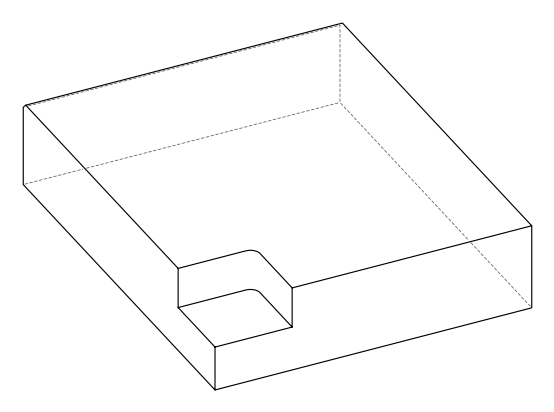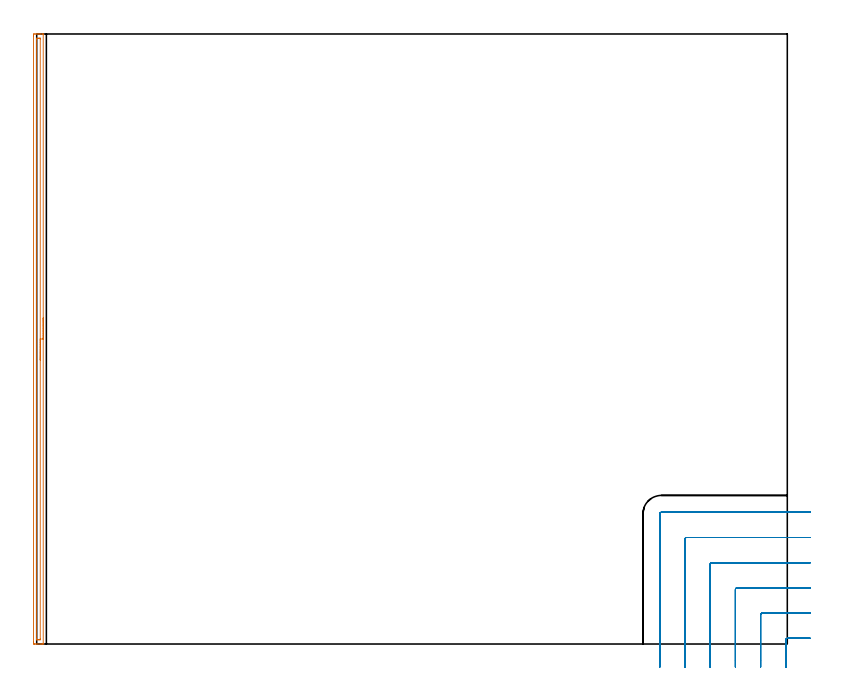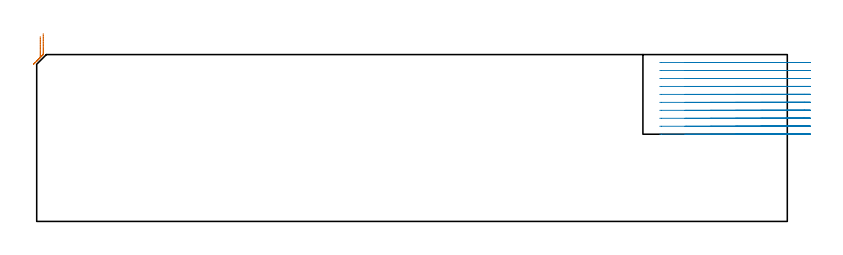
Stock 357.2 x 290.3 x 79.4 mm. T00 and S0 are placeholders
(PLAN: 2 operations, 1 tool changes, 16.5 min)
(1 AREA_MILL | FG_CHAMFER_SURFACE | UGT0205_001 | 4.82 min | 3074 mm3)
(2 MILL_CORNER_NOTCH_RECTANGULAR | CORNER_NOTCH_RECTANGULAR | NXT0201_012 | Follow Part, ap 4, ae 75% | 11.67 min | 183468 mm3)
(TOOL UGT0205_001 | Chamfer Mill 20 x 3 x 45 deg. | D20 FL50 Z2)
(TOOL NXT0201_012 | ENDMILL 16mm [2P460-1600-NA 1630] | D16 FL38 Z6)
(OP 1 AREA_MILL)
G17 G21 G94 G90
T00 M6
G54
G17 G0 G90 X3.1 Y155.15 S1061 M3
G43 Z89.4 H0
G94 G1 Y155.112 Z88.528 F250.
Y154.998 Z87.663
Y154.809 Z86.812
Y154.547 Z85.98
Y154.213 Z85.174
Y153.81 Z84.4
Y153.342 Z83.664
Y152.81 Z82.972
Y152.221 Z82.329
Y151.578 Z81.739
Y150.886 Z81.208
Y150.15 Z80.74
Y149.376 Z80.337
Y148.57 Z80.003
Y147.738 Z79.741
Y146.887 Z79.552
Y146.022 Z79.438
Y145.15 Z79.4
Y0.157
X3.097 Y0.01 Z79.388
X3.072 Y0.007 Z79.363
X2.73 Y0. Z79.029
X2.31 Z78.609
X1.687 Z77.982
X0.489 Z76.785
X-0.087 Z76.207
X-0.686 Z75.609
X-0.974 Y0.001 Z75.321
X-1.219 Y0.003 Z75.077
X-1.491 Y0.008 Z74.805
X-1.494 Y0.08 Z74.803
X-1.499 Y0.603 Z74.801
X-1.5 Y1.132 Z74.8
Y289.335
X-1.499 Y289.697 Z74.801
X-1.494 Y290.22 Z74.803
X-1.491 Y290.292 Z74.805
X-0.974 Y290.3 Z75.321
X-0.686 Z75.609
X-0.087 Z76.207
X0.489 Z76.785
X0.8 Z77.096
X1.375 Z77.672
X1.687 Z77.982
X2.73 Z79.03
X3.072 Y290.293 Z79.363
X3.097 Y290.29 Z79.388
X3.1 Y290.143 Z79.4
Y145.15
X1.686 Z77.986
Y2.388
X1.682 Y2.165 Z77.982
X1.679 Y2.055 Z77.979
X1.674 Y2.01 Z77.974
X1.57 Y2.007 Z77.87
X1.184 Y2.001 Z77.484
X0.8 Y2. Z77.1
X0.298 Z76.598
X0.053 Y2.003 Z76.353
X-0.041 Y2.007 Z76.259
X-0.077 Y2.01 Z76.223
X-0.08 Y2.054 Z76.22
X-0.083 Y2.165 Z76.217
X-0.086 Y2.386 Z76.214
Y287.912
X-0.083 Y288.135 Z76.218
X-0.079 Y288.246 Z76.221
X-0.074 Y288.29 Z76.226
X0.03 Y288.293 Z76.33
X0.416 Y288.299 Z76.716
X0.8 Y288.3 Z77.1
X1.302 Z77.602
X1.547 Y288.297 Z77.847
X1.641 Y288.293 Z77.941
X1.677 Y288.29 Z77.977
X1.68 Y288.246 Z77.98
X1.683 Y288.136 Z77.983
X1.686 Y287.914 Z77.986
Y145.15
Y144.278 Z78.024
Y143.414 Z78.138
Y142.562 Z78.326
Y141.73 Z78.589
Y140.924 Z78.923
Y140.15 Z79.325
Y139.414 Z79.794
Y138.722 Z80.325
Y138.079 Z80.915
Y137.49 Z81.558
Y136.959 Z82.25
Y136.49 Z82.986
Y136.087 Z83.76
Y135.753 Z84.566
Y135.491 Z85.398
Y135.302 Z86.249
Y135.188 Z87.114
Y135.15 Z87.986
G0 Z89.4
M5
M2
(OP 2 MILL_CORNER_NOTCH_RECTANGULAR)
G17 G21 G94 G90
T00 M6
G54
G17 G0 G90 X368.2 Y2.7 S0 M3
G43 Z89.4 H1
Z75.61
G94 G1 X365.2 F250.
X357.295 F500.
G3 X356.5 Y1.905 R0.8
G1 Y-8.
Y-11. F250.
G0 Z89.4
X368.2 Y14.7
Z75.61
G1 X365.2
X345.295 F500.
G3 X344.5 Y13.905 R0.8
G1 Y-8.
Y-11. F250.
G0 Z89.4
X368.2 Y26.7
Z75.61
G1 X365.2
X333.296 F500.
G3 X332.5 Y25.904 R0.8
G1 Y-8.
Y-11. F250.
G0 Z89.4
X368.2 Y38.7
Z75.61
G1 X365.2
X321.296 F500.
G3 X320.5 Y37.904 R0.8
G1 Y-8.
Y-11. F250.
G0 Z89.4
X368.2 Y50.7
Z75.61
G1 X365.2
X309.296 F500.
G3 X308.5 Y49.904 R0.8
G1 Y-8.
Y-11. F250.
G0 Z89.4
X368.2 Y62.7
Z75.61
G1 X365.2
X297.296 F500.
G3 X296.5 Y61.904 R0.8
G1 Y-8.
Y-11. F250.
G0 Z89.4
X368.2 Y2.7
Z71.82
G1 X365.2
X357.295 F500.
G3 X356.5 Y1.905 R0.8
G1 Y-8.
Y-11. F250.
G0 Z89.4
X368.2 Y14.7
Z71.82
G1 X365.2
X345.295 F500.
G3 X344.5 Y13.905 R0.8
G1 Y-8.
Y-11. F250.
G0 Z89.4
X368.2 Y26.7
Z71.82
G1 X365.2
X333.295 F500.
G3 X332.5 Y25.905 R0.8
G1 Y-8.
Y-11. F250.
G0 Z89.4
X368.2 Y38.7
Z71.82
G1 X365.2
X321.296 F500.
G3 X320.5 Y37.904 R0.8
G1 Y-8.
Y-11. F250.
G0 Z89.4
X368.2 Y50.7
Z71.82
G1 X365.2
X309.296 F500.
G3 X308.5 Y49.904 R0.8
G1 Y-8.
Y-11. F250.
G0 Z89.4
X368.2 Y62.7
Z71.82
G1 X365.2
X297.296 F500.
G3 X296.5 Y61.904 R0.8
G1 Y-8.
Y-11. F250.
G0 Z89.4
X368.2 Y2.7
Z68.03
G1 X365.2
X357.295 F500.
G3 X356.5 Y1.905 R0.8
G1 Y-8.
Y-11. F250.
G0 Z89.4
X368.2 Y14.7
Z68.03
G1 X365.2
X345.295 F500.
G3 X344.5 Y13.905 R0.8
G1 Y-8.
Y-11. F250.
G0 Z89.4
X368.2 Y26.7
Z68.03
G1 X365.2
X333.295 F500.
G3 X332.5 Y25.905 R0.8
G1 Y-8.
Y-11. F250.
G0 Z89.4
X368.2 Y38.7
Z68.03
G1 X365.2
X321.296 F500.
G3 X320.5 Y37.904 R0.8
G1 Y-8.
Y-11. F250.
G0 Z89.4
X368.2 Y50.7
Z68.03
G1 X365.2
X309.296 F500.
G3 X308.5 Y49.904 R0.8
G1 Y-8.
Y-11. F250.
G0 Z89.4
X368.2 Y62.7
Z68.03
G1 X365.2
X297.296 F500.
G3 X296.5 Y61.904 R0.8
G1 Y-8.
Y-11. F250.
G0 Z89.4
X368.2 Y2.7
Z64.24
G1 X365.2
X357.295 F500.
G3 X356.5 Y1.905 R0.8
G1 Y-8.
Y-11. F250.
G0 Z89.4
X368.2 Y14.7
Z64.24
G1 X365.2
X345.295 F500.
G3 X344.5 Y13.905 R0.8
G1 Y-8.
Y-11. F250.
G0 Z89.4
X368.2 Y26.7
Z64.24
G1 X365.2
X333.295 F500.
G3 X332.5 Y25.905 R0.8
G1 Y-8.
Y-11. F250.
G0 Z89.4
X368.2 Y38.7
Z64.24
G1 X365.2
X321.296 F500.
G3 X320.5 Y37.904 R0.8
G1 Y-8.
Y-11. F250.
G0 Z89.4
X368.2 Y50.7
Z64.24
G1 X365.2
X309.296 F500.
G3 X308.5 Y49.904 R0.8
G1 Y-8.
Y-11. F250.
G0 Z89.4
X368.2 Y62.7
Z64.24
G1 X365.2
X297.296 F500.
G3 X296.5 Y61.904 R0.8
G1 Y-8.
Y-11. F250.
G0 Z89.4
X368.2 Y2.7
Z60.45
G1 X365.2
X357.295 F500.
G3 X356.5 Y1.905 R0.8
G1 Y-8.
Y-11. F250.
G0 Z89.4
X368.2 Y14.7
Z60.45
G1 X365.2
X345.295 F500.
G3 X344.5 Y13.905 R0.8
G1 Y-8.
Y-11. F250.
G0 Z89.4
X368.2 Y26.7
Z60.45
G1 X365.2
X333.295 F500.
G3 X332.5 Y25.905 R0.8
G1 Y-8.
Y-11. F250.
G0 Z89.4
X368.2 Y38.7
Z60.45
G1 X365.2
X321.296 F500.
G3 X320.5 Y37.904 R0.8
G1 Y-8.
Y-11. F250.
G0 Z89.4
X368.2 Y50.7
Z60.45
G1 X365.2
X309.296 F500.
G3 X308.5 Y49.904 R0.8
G1 Y-8.
Y-11. F250.
G0 Z89.4
X368.2 Y62.7
Z60.45
G1 X365.2
X297.296 F500.
G3 X296.5 Y61.904 R0.8
G1 Y-8.
Y-11. F250.
G0 Z89.4
X368.2 Y2.7
Z56.66
G1 X365.2
X357.295 F500.
G3 X356.5 Y1.905 R0.8
G1 Y-8.
Y-11. F250.
G0 Z89.4
X368.2 Y14.7
Z56.66
G1 X365.2
X345.295 F500.
G3 X344.5 Y13.905 R0.8
G1 Y-8.
Y-11. F250.
G0 Z89.4
X368.2 Y26.7
Z56.66
G1 X365.2
X333.295 F500.
G3 X332.5 Y25.905 R0.8
G1 Y-8.
Y-11. F250.
G0 Z89.4
X368.2 Y38.7
Z56.66
G1 X365.2
X321.296 F500.
G3 X320.5 Y37.904 R0.8
G1 Y-8.
Y-11. F250.
G0 Z89.4
X368.2 Y50.7
Z56.66
G1 X365.2
X309.296 F500.
G3 X308.5 Y49.904 R0.8
G1 Y-8.
Y-11. F250.
G0 Z89.4
X368.2 Y62.7
Z56.66
G1 X365.2
X297.296 F500.
G3 X296.5 Y61.904 R0.8
G1 Y-8.
Y-11. F250.
G0 Z89.4
X368.2 Y2.7
Z52.87
G1 X365.2
X357.295 F500.
G3 X356.5 Y1.905 R0.8
G1 Y-8.
Y-11. F250.
G0 Z89.4
X368.2 Y14.7
Z52.87
G1 X365.2
X345.295 F500.
G3 X344.5 Y13.905 R0.8
G1 Y-8.
Y-11. F250.
G0 Z89.4
X368.2 Y26.7
Z52.87
G1 X365.2
X333.295 F500.
G3 X332.5 Y25.905 R0.8
G1 Y-8.
Y-11. F250.
G0 Z89.4
X368.2 Y38.7
Z52.87
G1 X365.2
X321.296 F500.
G3 X320.5 Y37.904 R0.8
G1 Y-8.
Y-11. F250.
G0 Z89.4
X368.2 Y50.7
Z52.87
G1 X365.2
X309.296 F500.
G3 X308.5 Y49.904 R0.8
G1 Y-8.
Y-11. F250.
G0 Z89.4
X368.2 Y62.7
Z52.87
G1 X365.2
X297.296 F500.
G3 X296.5 Y61.904 R0.8
G1 Y-8.
Y-11. F250.
G0 Z89.4
X368.2 Y2.7
Z49.08
G1 X365.2
X357.295 F500.
G3 X356.5 Y1.905 R0.8
G1 Y-8.
Y-11. F250.
G0 Z89.4
X368.2 Y14.7
Z49.08
G1 X365.2
X345.295 F500.
G3 X344.5 Y13.905 R0.8
G1 Y-8.
Y-11. F250.
G0 Z89.4
X368.2 Y26.7
Z49.08
G1 X365.2
X333.295 F500.
G3 X332.5 Y25.905 R0.8
G1 Y-8.
Y-11. F250.
G0 Z89.4
X368.2 Y38.7
Z49.08
G1 X365.2
X321.296 F500.
G3 X320.5 Y37.904 R0.8
G1 Y-8.
Y-11. F250.
G0 Z89.4
X368.2 Y50.7
Z49.08
G1 X365.2
X309.296 F500.
G3 X308.5 Y49.904 R0.8
G1 Y-8.
Y-11. F250.
G0 Z89.4
X368.2 Y62.7
Z49.08
G1 X365.2
X297.296 F500.
G3 X296.5 Y61.904 R0.8
G1 Y-8.
Y-11. F250.
G0 Z89.4
X368.2 Y2.7
Z45.29
G1 X365.2
X357.295 F500.
G3 X356.5 Y1.905 R0.8
G1 Y-8.
Y-11. F250.
G0 Z89.4
X368.2 Y14.7
Z45.29
G1 X365.2
X345.295 F500.
G3 X344.5 Y13.905 R0.8
G1 Y-8.
Y-11. F250.
G0 Z89.4
X368.2 Y26.7
Z45.29
G1 X365.2
X333.295 F500.
G3 X332.5 Y25.905 R0.8
G1 Y-8.
Y-11. F250.
G0 Z89.4
X368.2 Y38.7
Z45.29
G1 X365.2
X321.296 F500.
G3 X320.5 Y37.904 R0.8
G1 Y-8.
Y-11. F250.
G0 Z89.4
X368.2 Y50.7
Z45.29
G1 X365.2
X309.296 F500.
G3 X308.5 Y49.904 R0.8
G1 Y-8.
Y-11. F250.
G0 Z89.4
X368.2 Y62.7
Z45.29
G1 X365.2
X297.296 F500.
G3 X296.5 Y61.904 R0.8
G1 Y-8.
Y-11. F250.
G0 Z89.4
X368.2 Y2.7
Z41.5
G1 X365.2
X357.295 F500.
G3 X356.5 Y1.905 R0.8
G1 Y-8.
Y-11. F250.
G0 Z89.4
X368.2 Y14.7
Z41.5
G1 X365.2
X345.295 F500.
G3 X344.5 Y13.905 R0.8
G1 Y-8.
Y-11. F250.
G0 Z89.4
X368.2 Y26.7
Z41.5
G1 X365.2
X333.295 F500.
G3 X332.5 Y25.905 R0.8
G1 Y-8.
Y-11. F250.
G0 Z89.4
X368.2 Y38.7
Z41.5
G1 X365.2
X321.296 F500.
G3 X320.5 Y37.904 R0.8
G1 Y-8.
Y-11. F250.
G0 Z89.4
X368.2 Y50.7
Z41.5
G1 X365.2
X309.296 F500.
G3 X308.5 Y49.904 R0.8
G1 Y-8.
Y-11. F250.
G0 Z89.4
X368.2 Y62.7
Z41.5
G1 X365.2
X297.296 F500.
G3 X296.5 Y61.904 R0.8
G1 Y-8.
Y-11. F250.
G0 Z89.4
M5
M2
